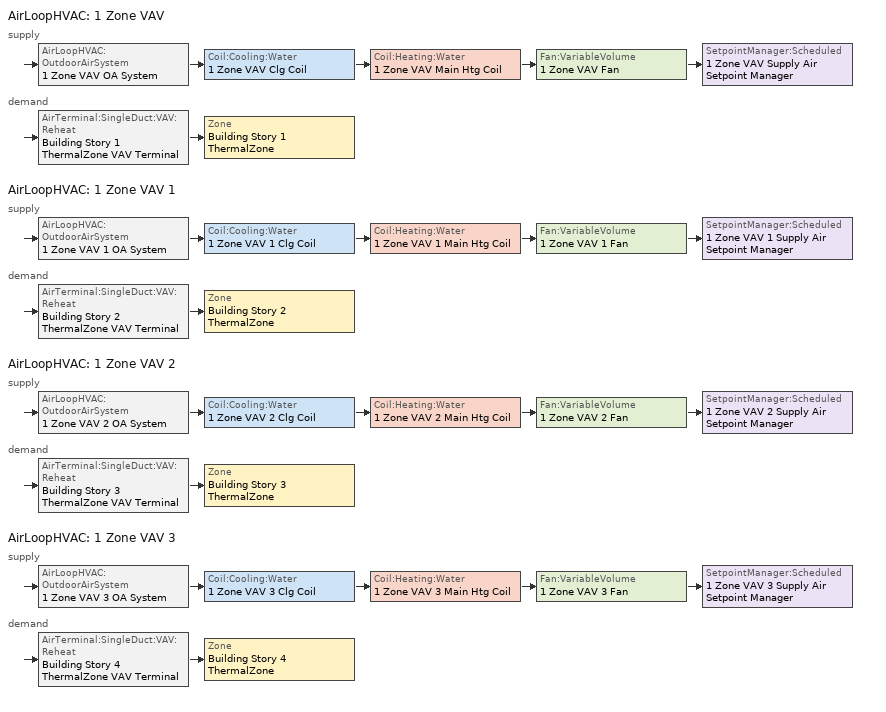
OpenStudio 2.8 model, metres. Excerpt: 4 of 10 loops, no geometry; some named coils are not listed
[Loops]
AirLoopHVAC '1 Zone VAV'
 supply: AirLoopHVAC:OutdoorAirSystem '1 Zone VAV OA System' > Coil:Cooling:Water '1 Zone VAV Clg Coil' > Coil:Heating:Water '1 Zone VAV Main Htg Coil' > Fan:VariableVolume '1 Zone VAV Fan' > SetpointManager:Scheduled '1 Zone VAV Supply Air Setpoint Manager'
 demand: AirTerminal:SingleDuct:VAV:Reheat 'Building Story 1 ThermalZone VAV Terminal' > Zone 'Building Story 1 ThermalZone'
AirLoopHVAC '1 Zone VAV 1'
 supply: AirLoopHVAC:OutdoorAirSystem '1 Zone VAV 1 OA System' > Coil:Cooling:Water '1 Zone VAV 1 Clg Coil' > Coil:Heating:Water '1 Zone VAV 1 Main Htg Coil' > Fan:VariableVolume '1 Zone VAV 1 Fan' > SetpointManager:Scheduled '1 Zone VAV 1 Supply Air Setpoint Manager'
 demand: AirTerminal:SingleDuct:VAV:Reheat 'Building Story 2 ThermalZone VAV Terminal' > Zone 'Building Story 2 ThermalZone'
AirLoopHVAC '1 Zone VAV 2'
 supply: AirLoopHVAC:OutdoorAirSystem '1 Zone VAV 2 OA System' > Coil:Cooling:Water '1 Zone VAV 2 Clg Coil' > Coil:Heating:Water '1 Zone VAV 2 Main Htg Coil' > Fan:VariableVolume '1 Zone VAV 2 Fan' > SetpointManager:Scheduled '1 Zone VAV 2 Supply Air Setpoint Manager'
 demand: AirTerminal:SingleDuct:VAV:Reheat 'Building Story 3 ThermalZone VAV Terminal' > Zone 'Building Story 3 ThermalZone'
AirLoopHVAC '1 Zone VAV 3'
 supply: AirLoopHVAC:OutdoorAirSystem '1 Zone VAV 3 OA System' > Coil:Cooling:Water '1 Zone VAV 3 Clg Coil' > Coil:Heating:Water '1 Zone VAV 3 Main Htg Coil' > Fan:VariableVolume '1 Zone VAV 3 Fan' > SetpointManager:Scheduled '1 Zone VAV 3 Supply Air Setpoint Manager'
 demand: AirTerminal:SingleDuct:VAV:Reheat 'Building Story 4 ThermalZone VAV Terminal' > Zone 'Building Story 4 ThermalZone'
[Fan:ZoneExhaust] Availability Schedule=RestaurantSitDown Kitchen_Exhaust_SCH; System Availability Manager Coupling Mode=Decoupled
Name | Fan Total Efficiency | Pressure Rise {Pa} | Maximum Flow Rate {m3/s} | Flow Fraction Schedule | Balanced Exhaust Fraction Schedule
Zone FullServiceRestaurant Kitchen A end_a - Story Ground Exhaust Fan; Zone FullServiceRestaurant Kitchen C end_a - Story Ground Exhaust Fan | 0.1595 | 124.544 | 0.0743317 | RestaurantSitDown Kitchen_Exhaust_SCH
Zone FullServiceRestaurant Kitchen B  - Story Ground Exhaust Fan | 0.1595 | 124.544 | 29.4168 | RestaurantSitDown Kitchen_Exhaust_SCH | RestaurantSitDown Kitchen Exhaust Fan Balanced Exhaust Fraction Schedule
Zone FullServiceRestaurant Kitchen B  - Story Ground Transfer Air Source | 1 | 0 | 27.4668
Zone FullServiceRestaurant Kitchen B end_a - Story Ground Exhaust Fan | 0.1595 | 124.544 | 1.6059 | RestaurantSitDown Kitchen_Exhaust_SCH
Zone FullServiceRestaurant Kitchen C  - Story Ground Exhaust Fan | 0.1595 | 124.544 | 1.3616 | RestaurantSitDown Kitchen_Exhaust_SCH | RestaurantSitDown Kitchen Exhaust Fan Balanced Exhaust Fraction Schedule
Zone FullServiceRestaurant Kitchen C  - Story Ground Transfer Air Source | 1 | 0 | 1.27134
[SetpointManager:Scheduled] Control Variable=Temperature
Name | Schedule | Setpoint Node or NodeList
1 Zone VAV Supply Air Setpoint Manager | Supply Air Temp - 55.0F | 1 Zone VAV Supply Outlet Node
1 Zone VAV 1 Supply Air Setpoint Manager | Supply Air Temp - 55.0F 1 | 1 Zone VAV 1 Supply Outlet Node
1 Zone VAV 2 Supply Air Setpoint Manager | Supply Air Temp - 55.0F 2 | 1 Zone VAV 2 Supply Outlet Node
1 Zone VAV 3 Supply Air Setpoint Manager | Supply Air Temp - 55.0F 3 | 1 Zone VAV 3 Supply Outlet Node
[EnergyManagementSystem:Sensor]
Mains_Water_Temp_Sen: Output Variable or Output Meter Index Key=Environment; Output Variable or Output Meter=Site Mains Water Temperature
[EnergyManagementSystem:Actuator]
Mains_Water_Temp_Act: Actuated Component=Mains Water Temperature; Actuated Component Type=Schedule:Constant; Actuated Component Control Type=Schedule Value
[EnergyManagementSystem:Program]
Mains_Water_Prg: SET Mains_Water_Temp_Act = Mains_Water_Temp_Sen
[EnergyManagementSystem:ProgramCallingManager]
Mains_Water_Prg_Mgr: BeginTimestepBeforePredictor; Mains_Water_Prg
[Sizing:Zone] Zone Cooling Design Supply Air Temperature Input Method=SupplyAirTemperature; Zone Cooling Design Supply Air Temperature {C}=12.7778; Zone Cooling Design Supply Air Temperature Difference {deltaC}=11.11; Zone Heating Design Supply Air Temperature Input Method=SupplyAirTemperature; Zone Heating Design Supply Air Temperature {C}=40; Zone Heating Design Supply Air Temperature Difference {deltaC}=11.11; Zone Cooling Design Supply Air Humidity Ratio {kg-H2O/kg-air}=0.0085; Zone Heating Design Supply Air Humidity Ratio {kg-H2O/kg-air}=0.008; Cooling Design Air Flow Method=DesignDayWithLimit; Heating Design Air Flow Method=DesignDay; Account for Dedicated Outdoor Air System=No; Dedicated Outdoor Air System Control Strategy=NeutralSupplyAir; Dedicated Outdoor Air Low Setpoint Temperature for Design {C}=autosize; Dedicated Outdoor Air High Setpoint Temperature for Design {C}=autosize
Building Story 1 ThermalZone; Building Story 2 ThermalZone; Building Story 3 ThermalZone; Building Story 4 ThermalZone
[Zone equipment]
Building Story 1 ThermalZone: Building Story 1 ThermalZone VAV Terminal
Building Story 2 ThermalZone: Building Story 2 ThermalZone VAV Terminal
Building Story 3 ThermalZone: Building Story 3 ThermalZone VAV Terminal
Building Story 4 ThermalZone: Building Story 4 ThermalZone VAV Terminal
[AirLoopHVAC] Availability Schedule=Always On Discrete; Design Supply Air Flow Rate {m3/s}=AutoSize
1 Zone VAV; 1 Zone VAV 1; 1 Zone VAV 2; 1 Zone VAV 3
[Sizing:System] Type of Load to Size On=Sensible; Design Outdoor Air Flow Rate {m3/s}=Autosize; Central Heating Maximum System Air Flow Ratio=0.3; Preheat Design Temperature {C}=7.22222; Preheat Design Humidity Ratio {kg-H2O/kg-Air}=0.008; Precool Design Temperature {C}=12.7778; Precool Design Humidity Ratio {kg-H2O/kg-Air}=0.008; Central Cooling Design Supply Air Temperature {C}=12.7778; Central Heating Design Supply Air Temperature {C}=12.7778; Sizing Option=Coincident; 100% Outdoor Air in Cooling=No; 100% Outdoor Air in Heating=No; Central Cooling Design Supply Air Humidity Ratio {kg-H2O/kg-Air}=0.0085; Central Heating Design Supply Air Humidity Ratio {kg-H2O/kg-Air}=0.008; Cooling Design Air Flow Method=DesignDay; Cooling Design Air Flow Rate {m3/s}=0; Heating Design Air Flow Method=DesignDay; Heating Design Air Flow Rate {m3/s}=0; System Outdoor Air Method=ZoneSum; Zone Maximum Outdoor Air Fraction=1; Cooling Supply Air Flow Rate Per Floor Area {m3/s-m2}=0.00996765; Cooling Fraction of Autosized Cooling Supply Air Flow Rate=1; Cooling Supply Air Flow Rate Per Unit Cooling Capacity {m3/s-W}=3.94755e-05; Heating Supply Air Flow Rate Per Floor Area {m3/s-m2}=0.00996765; Heating Fraction of Autosized Heating Supply Air Flow Rate=1; Heating Fraction of Autosized Cooling Supply Air Flow Rate=1; Heating Supply Air Flow Rate Per Unit Heating Capacity {m3/s-W}=3.15882e-05; Cooling Design Capacity Method=CoolingDesignCapacity; Cooling Design Capacity {W}=autosize; Cooling Design Capacity Per Floor Area {W/m2}=234.7; Fraction of Autosized Cooling Design Capacity=1; Heating Design Capacity Method=HeatingDesignCapacity; Heating Design Capacity {W}=autosize; Heating Design Capacity Per Floor Area {W/m2}=157; Fraction of Autosized Heating Design Capacity=1; Central Cooling Capacity Control Method=OnOff
1 Zone VAV; 1 Zone VAV 1; 1 Zone VAV 2; 1 Zone VAV 3
[Fan:VariableVolume] Availability Schedule=Always On Discrete; Fan Total Efficiency=0.62; Pressure Rise {Pa}=996.356; Maximum Flow Rate {m3/s}=Autosize; Fan Power Minimum Flow Rate Input Method=Fraction; Fan Power Minimum Flow Fraction=0.25; Fan Power Minimum Air Flow Rate {m3/s}=0; Motor Efficiency=0.9; Motor In Airstream Fraction=1; Fan Power Coefficient 1=0.0407599; Fan Power Coefficient 2=0.088045; Fan Power Coefficient 3=-0.0729261; Fan Power Coefficient 4=0.94374; Fan Power Coefficient 5=0
1 Zone VAV Fan; 1 Zone VAV 1 Fan; 1 Zone VAV 2 Fan; 1 Zone VAV 3 Fan
[Controller:OutdoorAir] Minimum Outdoor Air Flow Rate {m3/s}=autosize; Maximum Outdoor Air Flow Rate {m3/s}=Autosize; Economizer Control Type=NoEconomizer; Economizer Control Action Type=ModulateFlow; Economizer Maximum Limit Dry-Bulb Temperature {C}=28; Economizer Maximum Limit Enthalpy {J/kg}=64000; Lockout Type=NoLockout; Minimum Limit Type=FixedMinimum; High Humidity Control=No; Heat Recovery Bypass Control Type=BypassWhenWithinEconomizerLimits
Name | Controller Mechanical Ventilation
1 Zone VAV OA Controller | 1 Zone VAV Vent Controller
1 Zone VAV 1 OA Controller | 1 Zone VAV 1 Vent Controller
1 Zone VAV 2 OA Controller | 1 Zone VAV 2 Vent Controller
1 Zone VAV 3 OA Controller | 1 Zone VAV 3 Vent Controller
[Controller:MechanicalVentilation] Availability Schedule=Always On Discrete; System Outdoor Air Method=VentilationRateProcedure
1 Zone VAV Vent Controller; 1 Zone VAV 1 Vent Controller; 1 Zone VAV 2 Vent Controller; 1 Zone VAV 3 Vent Controller
[AirLoopHVAC:OutdoorAirSystem]
Name | Controller
1 Zone VAV OA System | 1 Zone VAV OA Controller
1 Zone VAV 1 OA System | 1 Zone VAV 1 OA Controller
1 Zone VAV 2 OA System | 1 Zone VAV 2 OA Controller
1 Zone VAV 3 OA System | 1 Zone VAV 3 OA Controller
[AvailabilityManager:NightCycle] Control Type=CycleOnAny; Thermostat Tolerance {deltaC}=1; Cycling Run Time {s}=1800
Availability Manager Night Cycle 1; Availability Manager Night Cycle 2; Availability Manager Night Cycle 3; Availability Manager Night Cycle 4
[AirTerminal:SingleDuct:VAV:Reheat] Availability Schedule=Always On Discrete; Maximum Air Flow Rate {m3/s}=AutoSize; Zone Minimum Air Flow Input Method=Constant; Fixed Minimum Air Flow Rate {m3/s}=0; Maximum Hot Water or Steam Flow Rate {m3/s}=AutoSize; Minimum Hot Water or Steam Flow Rate {m3/s}=0; Convergence Tolerance=0.001; Damper Heating Action=Normal; Maximum Flow per Zone Floor Area During Reheat {m3/s-m2}=AutoSize; Maximum Flow Fraction During Reheat=0.5; Maximum Reheat Air Temperature {C}=40; Control For Outdoor Air=No
Name | Constant Minimum Air Flow Fraction | Reheat Coil
Building Story 1 ThermalZone VAV Terminal | 0.7 | Building Story 1 ThermalZone Reheat Coil
Building Story 2 ThermalZone VAV Terminal | 0.3 | Building Story 2 ThermalZone Reheat Coil
Building Story 3 ThermalZone VAV Terminal | 0.3 | Building Story 3 ThermalZone Reheat Coil
Building Story 4 ThermalZone VAV Terminal | 0.7 | Building Story 4 ThermalZone Reheat Coil
[Schedule:Ruleset]
Name | Default Day Schedule | Summer Design Day Schedule | Winter Design Day Schedule
RestaurantSitDown Kitchen_Exhaust_SCH | RestaurantSitDown Kitchen_Exhaust_SCH Default | RestaurantSitDown Kitchen_Exhaust_SCH Summer Design Day | RestaurantSitDown Kitchen_Exhaust_SCH Winter Design Day
RestaurantSitDown Kitchen Exhaust Fan Balanced Exhaust Fraction Schedule | RestaurantSitDown Kitchen Exhaust Fan Balanced Exhaust Fraction Schedule Default | RestaurantSitDown Kitchen Exhaust Fan Balanced Exhaust Fraction Schedule Summer Design Day | RestaurantSitDown Kitchen Exhaust Fan Balanced Exhaust Fraction Schedule Winter Design Day
Supply Air Temp - 55.0F | Supply Air Temp - 55.0F Default
Supply Air Temp - 55.0F 1 | Supply Air Temp - 55.0F Default 1
Supply Air Temp - 55.0F 2 | Supply Air Temp - 55.0F Default 2
Supply Air Temp - 55.0F 3 | Supply Air Temp - 55.0F Default 3
[Schedule:Day]
RestaurantSitDown Kitchen_Exhaust_SCH Default; RestaurantSitDown Kitchen_Exhaust_SCH Winter Design Day; RestaurantSitDown Kitchen_Exhaust_SCH Summer Design Day; RestaurantSitDown Kitchen_Exhaust_SCH Default|WntrDsn|SmrDsn|Sun|Wkdy Day: 5, 0, 0, 24, 0, 1
RestaurantSitDown Kitchen Exhaust Fan Balanced Exhaust Fraction Schedule Default; RestaurantSitDown Kitchen Exhaust Fan Balanced Exhaust Fraction Schedule Winter Design Day; RestaurantSitDown Kitchen Exhaust Fan Balanced Exhaust Fraction Schedule Summer Design Day; RestaurantSitDown Kitchen Exhaust Fan Balanced Exhaust Fraction Schedule Default|WntrDsn|SmrDsn|Sun|Wkdy Day: 1, 0, 0.93371, 5, 0, 0, 24, 0, 0.93371
Supply Air Temp - 55.0F Default; Supply Air Temp - 55.0F Default 1; Supply Air Temp - 55.0F Default 2; Supply Air Temp - 55.0F Default 3: 24, 0, 12.7778
[Schedule:Rule] Rule Order=0; Apply Sunday=Yes; Apply Monday=Yes; Apply Tuesday=Yes; Apply Wednesday=Yes; Apply Thursday=Yes; Apply Friday=Yes; Date Specification Type=DateRange; Start Month=1; Start Day=1; End Month=12; End Day=31
Name | Schedule Ruleset | Day Schedule
Schedule Rule 19 | RestaurantSitDown Kitchen_Exhaust_SCH | RestaurantSitDown Kitchen_Exhaust_SCH Default|WntrDsn|SmrDsn|Sun|Wkdy Day
Schedule Rule 20 | RestaurantSitDown Kitchen Exhaust Fan Balanced Exhaust Fraction Schedule | RestaurantSitDown Kitchen Exhaust Fan Balanced Exhaust Fraction Schedule Default|WntrDsn|SmrDsn|Sun|Wkdy Day
[Schedule:Constant]
Name | Value
Always On Discrete | 1
Mains Water Temperature | 10
